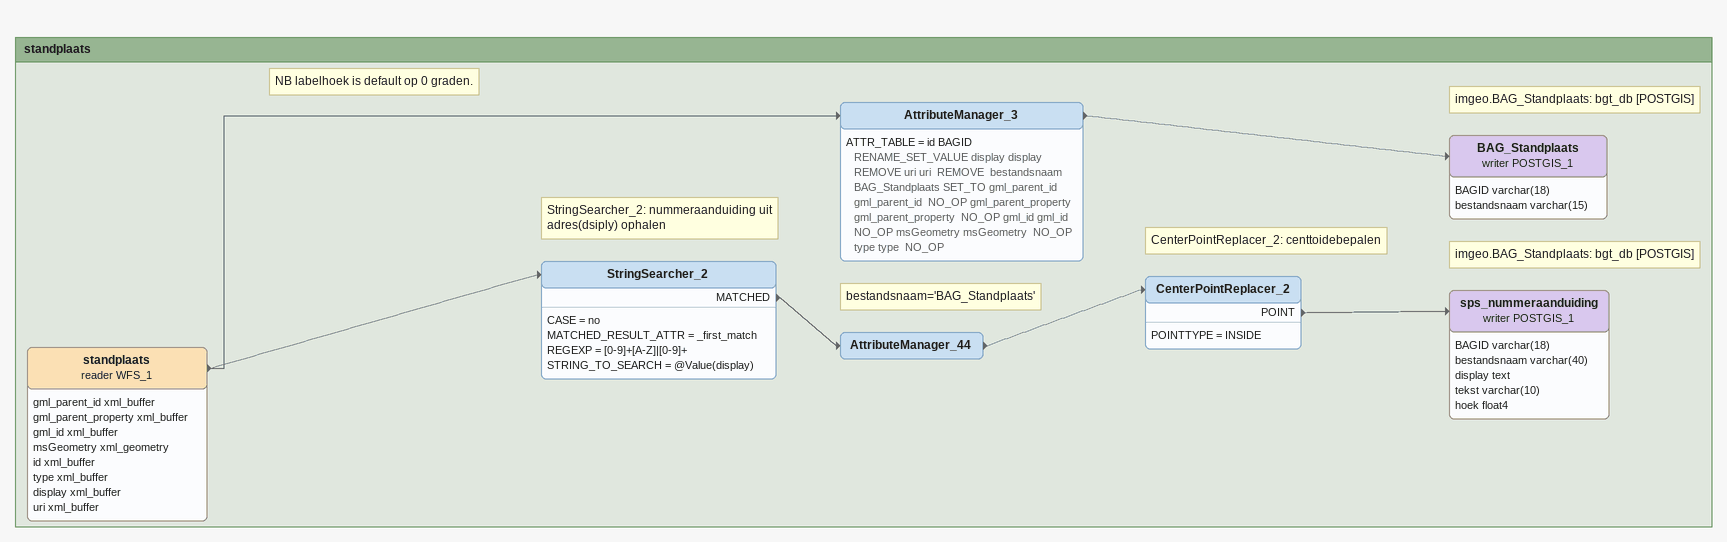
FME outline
Bookmark: standplaats
standplaats (reader WFS_1)
    attributes: gml_parent_id xml_buffer, gml_parent_property xml_buffer, gml_id xml_buffer, msGeometry xml_geometry, id xml_buffer, type xml_buffer, display xml_buffer, uri xml_buffer
    -> AttributeManager_3
    -> StringSearcher_2
AttributeManager_3
    ATTR_TABLE = id BAGID  RENAME_SET_VALUE display display  REMOVE uri uri  REMOVE  bestandsnaam BAG_Standplaats SET_TO gml_parent_id gml_parent_id  NO_OP gml_parent_property gml_parent_property  NO_OP gml_id gml_id  NO_OP msGeometry msGeometry  NO_OP type type  NO_OP
    -> BAG_Standplaats (writer POSTGIS_1)
Note: imgeo.BAG_Standplaats: bgt_db [POSTGIS]
BAG_Standplaats (writer POSTGIS_1)
    attributes: BAGID varchar(18), bestandsnaam varchar(15)
Note: NB labelhoek is default op 0 graden.
Note: StringSearcher_2: nummeraanduiding uit adres(dsiply) ophalen
StringSearcher_2
    CASE = no
    MATCHED_RESULT_ATTR = _first_match
    REGEXP = [0-9]+[A-Z]|[0-9]+
    STRING_TO_SEARCH = @Value(display)
    MATCHED -> AttributeManager_44
Note: bestandsnaam='BAG_Standplaats'
AttributeManager_44
    -> CenterPointReplacer_2
Note: CenterPointReplacer_2: centtoidebepalen
CenterPointReplacer_2
    POINTTYPE = INSIDE
    POINT -> sps_nummeraanduiding (writer POSTGIS_1)
Note: imgeo.BAG_Standplaats: bgt_db [POSTGIS]
sps_nummeraanduiding (writer POSTGIS_1)
    attributes: BAGID varchar(18), bestandsnaam varchar(40), display text, tekst varchar(10), hoek float4
